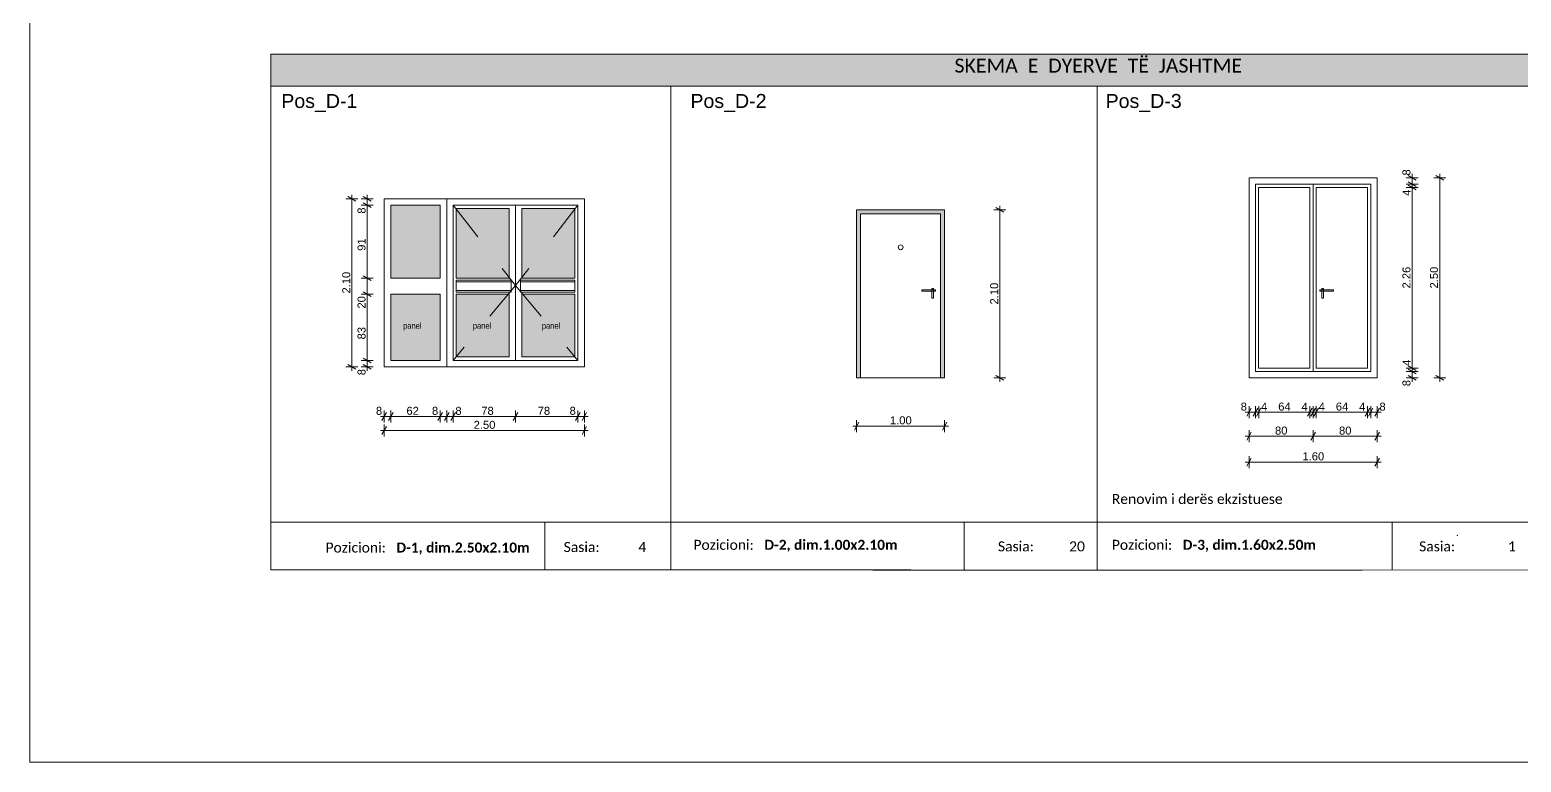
# Model space of a CAD drawing. Header units: feet. Extents: x 2825558 to 2855142, y -68908 to -43151.
# Drawn here: x 2825558 to 2844194, y -67651 to -58495 of the extents above; entities that cross this region are included whole.
import ezdxf

# ---------------------------------------------------------------- set-up
doc = ezdxf.new("R2010")
doc.units = ezdxf.units.FT
doc.header["$MEASUREMENT"] = 0
doc.linetypes.add('thk_line_type', pattern=[1000, 500, -500])
for name, color, linetype, lineweight in [('2D Drafting - General_Pen_No__1', 7, 'Continuous', 0), ('Annotation - Text_Pen_No__1', 7, 'Continuous', 0), ('Dimensioning - General_Pen_No__1', 7, 'Continuous', 0), ('Exterior walls_Pen_No__1', 7, 'Continuous', 0), ('Lines_Pen_No__41', 7, 'Continuous', 0), ('Shell - Roof_Pen_No__1', 7, 'Continuous', 0), ('Shell - Roof_Pen_No__21', 7, 'Continuous', 0), ('Shell - Roof_Pen_No__41', 7, 'Continuous', 0), ('Structural - Bearing_Pen_No__1', 7, 'Continuous', 0), ('Text blocks_Pen_No__1', 7, 'Continuous', 0)]:
    doc.layers.add(name, color=color, linetype=linetype, lineweight=lineweight)
doc.layers.add('Dimensioning - General', color=7, linetype='Continuous')
doc.layers.add('Exterior walls', color=7, linetype='Continuous')
for name, color, linetype, lineweight, true_color in [('Structural - Bearing_Pen_No__162', 7, 'Continuous', 0, 0xe8e8e8), ('Structural - Bearing_Pen_No__84', 7, 'Continuous', 0, 0x41c341), ('Structural - Bearing_Pen_No__85', 7, 'Continuous', 0, 0x80c2ff)]:
    doc.layers.add(name, color=color, linetype=linetype, lineweight=lineweight, true_color=true_color)
doc.styles.add('GENERATED_STYLE_1', font='ARIALN.TTF')
doc.styles.add('GENERATED_STYLE_2', font='arial.ttf')
doc.styles.add('GENERATED_STYLE_6', font='calibri.ttf')
doc.dimstyles.new('GENERATED_STYLE__3', dxfattribs={"dimtxt": 100, "dimasz": 76, "dimexe": 0.18, "dimexo": 3, "dimgap": 0.09, "dimtad": 1, "dimlfac": 0.001, "dimzin": 0, "dimdsep": 46, "dimtxsty": 'GENERATED_STYLE_2', "dimblk": 'ARROWHEAD_2', "dimblk1": 'ARROWHEAD_2', "dimblk2": 'ARROWHEAD_2', "dimcen": 0.09, "dimclrd": 7, "dimclre": 7, "dimclrt": 7, "dimadec": 0, "dimazin": 0, "dimtfac": 1, "dimtdec": 4, "dimtmove": 0, "dimatfit": 3, "dimfxl": 1, "dimtolj": 1, "dimtzin": 0, "dimarcsym": 0})
doc.dimstyles.new('GENERATED_STYLE__4', dxfattribs={"dimtxt": 100, "dimasz": 76, "dimexe": 0.18, "dimexo": 3, "dimgap": 0.09, "dimtad": 1, "dimtih": 1, "dimtoh": 1, "dimlfac": 0.001, "dimzin": 0, "dimdsep": 46, "dimtxsty": 'GENERATED_STYLE_2', "dimblk": 'ARROWHEAD_2', "dimblk1": 'ARROWHEAD_2', "dimblk2": 'ARROWHEAD_2', "dimcen": 0.09, "dimclrd": 7, "dimclre": 7, "dimclrt": 7, "dimadec": 0, "dimazin": 0, "dimtfac": 1, "dimtdec": 4, "dimtmove": 0, "dimatfit": 3, "dimfxl": 1, "dimtolj": 1, "dimtzin": 0, "dimarcsym": 0})

# ---------------------------------------------------------------- blocks, each defined once
blk = doc.blocks.new('Wall_1', base_point=(2835889, -62846))
at = {"layer": 'Exterior walls', "linetype": 'Continuous', "lineweight": 0}
blk.add_hatch(color=255, dxfattribs=at).paths.add_polyline_path([(2835939, -62846), (2835939, -60796), (2835889, -60746), (2835889, -62846)])
at = {"layer": 'Exterior walls_Pen_No__1', "color": 7, "linetype": 'Continuous', "lineweight": 0, "flags": 128}
for points in [[(2835889, -60746), (2835889, -62846)], [(2835939, -62846), (2835939, -60796)], [(2835889, -62846), (2835939, -62846)]]:
    blk.add_lwpolyline(points, dxfattribs=at)
blk = doc.blocks.new('Wall_2', base_point=(2835889, -60746))
at = {"layer": 'Exterior walls', "linetype": 'Continuous', "lineweight": 0}
blk.add_hatch(color=255, dxfattribs=at).paths.add_polyline_path([(2835939, -60796), (2836939, -60796), (2836989, -60746), (2835889, -60746)])
at = {"layer": 'Exterior walls_Pen_No__1', "color": 7, "linetype": 'Continuous', "lineweight": 0, "flags": 128}
for points in [[(2836989, -60746), (2835889, -60746)], [(2835939, -60796), (2836939, -60796)]]:
    blk.add_lwpolyline(points, dxfattribs=at)
blk = doc.blocks.new('Wall_3', base_point=(2836989, -60746))
at = {"layer": 'Exterior walls', "linetype": 'Continuous', "lineweight": 0}
blk.add_hatch(color=255, dxfattribs=at).paths.add_polyline_path([(2836939, -60796), (2836939, -62846), (2836989, -62846), (2836989, -60746)])
at = {"layer": 'Exterior walls_Pen_No__1', "color": 7, "linetype": 'Continuous', "lineweight": 0, "flags": 128}
for points in [[(2836989, -62846), (2836989, -60746)], [(2836939, -60796), (2836939, -62846)], [(2836939, -62846), (2836989, -62846)]]:
    blk.add_lwpolyline(points, dxfattribs=at)
blk = doc.blocks.new('*D89', base_point=(2247654, -76425))
at = {"layer": 'Dimensioning - General_Pen_No__1', "color": 7, "linetype": 'Continuous', "lineweight": 0, "transparency": 16777216}
for p, q in [((2837755, -60746), (2837605, -60746)), ((2837730, -60775), (2837630, -60717)), ((2837680, -60746), (2837680, -60697)), ((2837680, -62846), (2837680, -60746)), ((2837755, -62846), (2837605, -62846)), ((2837630, -62817), (2837730, -62875)), ((2837680, -62895), (2837680, -62846))]:
    blk.add_line(p, q, dxfattribs=at)
at = {"layer": 'Dimensioning - General_Pen_No__1', "color": 7, "lineweight": 0, "transparency": 16777216, "insert": (2837660, -61929), "char_height": 100, "attachment_point": 7, "rotation": 90, "style": 'GENERATED_STYLE_2'}
blk.add_mtext('\\A1;2.10', dxfattribs=at)
blk = doc.blocks.new('ARROWHEAD_2')
at = {"color": 0, "linetype": 'Continuous', "lineweight": 0}
for p, q in [((0, 0), (-1, 0)), ((-0.38, -0.66), (0.38, 0.66))]:
    blk.add_line(p, q, dxfattribs=at)
blk = doc.blocks.new('*D90', base_point=(2247654, -76425))
at = {"layer": 'Dimensioning - General_Pen_No__1', "color": 7, "linetype": 'Continuous', "lineweight": 0, "transparency": 16777216}
for p, q in [((2835889, -63449), (2835841, -63449)), ((2835918, -63399), (2835861, -63499)), ((2835889, -63374), (2835889, -63524)), ((2836989, -63449), (2835889, -63449)), ((2836961, -63499), (2837018, -63399)), ((2836989, -63374), (2836989, -63524)), ((2837038, -63449), (2836989, -63449))]:
    blk.add_line(p, q, dxfattribs=at)
at = {"layer": 'Dimensioning - General_Pen_No__1', "color": 7, "lineweight": 0, "transparency": 16777216, "insert": (2836306, -63429), "char_height": 100, "attachment_point": 7, "style": 'GENERATED_STYLE_2'}
blk.add_mtext('\\A1;1.00', dxfattribs=at)
blk = doc.blocks.new('*D91', base_point=(2247654, -76425))
at = {"layer": 'Dimensioning - General_Pen_No__1', "color": 7, "linetype": 'Continuous', "lineweight": 0, "transparency": 16777216}
for p, q in [((2840745, -63277), (2840794, -63277)), ((2840822, -63227), (2840765, -63327)), ((2840794, -63352), (2840794, -63202)), ((2840794, -63277), (2840874, -63277)), ((2840902, -63227), (2840845, -63327)), ((2840874, -63352), (2840874, -63202))]:
    blk.add_line(p, q, dxfattribs=at)
at = {"layer": 'Dimensioning - General_Pen_No__1', "color": 7, "lineweight": 0, "transparency": 16777216, "insert": (2840689, -63257), "char_height": 100, "attachment_point": 7, "style": 'GENERATED_STYLE_2'}
blk.add_mtext('\\A1;8', dxfattribs=at)
blk = doc.blocks.new('*D92', base_point=(2247654, -76425))
at = {"layer": 'Dimensioning - General_Pen_No__1', "color": 7, "linetype": 'Continuous', "lineweight": 0, "transparency": 16777216}
for p, q in [((2840902, -63227), (2840845, -63327)), ((2840874, -63352), (2840874, -63202)), ((2840874, -63277), (2840914, -63277)), ((2840942, -63227), (2840885, -63327)), ((2840914, -63352), (2840914, -63202))]:
    blk.add_line(p, q, dxfattribs=at)
blk = doc.blocks.new('*D93', base_point=(2247654, -76425))
at = {"layer": 'Dimensioning - General_Pen_No__1', "color": 7, "linetype": 'Continuous', "lineweight": 0, "transparency": 16777216}
for p, q in [((2840942, -63227), (2840885, -63327)), ((2840914, -63352), (2840914, -63202)), ((2840914, -63277), (2841554, -63277)), ((2841582, -63227), (2841525, -63327)), ((2841554, -63352), (2841554, -63202))]:
    blk.add_line(p, q, dxfattribs=at)
at = {"layer": 'Dimensioning - General_Pen_No__1', "color": 7, "lineweight": 0, "transparency": 16777216, "char_height": 100, "attachment_point": 7, "style": 'GENERATED_STYLE_2'}
for s, insert in [('\\A1;4', (2840943, -63257)), ('\\A1;64', (2841158, -63257)), ('\\A1;4', (2841449, -63257))]:
    blk.add_mtext(s, dxfattribs=dict(at, insert=insert))
blk = doc.blocks.new('*D94', base_point=(2247654, -76425))
at = {"layer": 'Dimensioning - General_Pen_No__1', "color": 7, "linetype": 'Continuous', "lineweight": 0, "transparency": 16777216}
for p, q in [((2841582, -63227), (2841525, -63327)), ((2841554, -63352), (2841554, -63202)), ((2841554, -63277), (2841594, -63277)), ((2841622, -63227), (2841565, -63327)), ((2841594, -63352), (2841594, -63202))]:
    blk.add_line(p, q, dxfattribs=at)
blk = doc.blocks.new('*D95', base_point=(2247654, -76425))
at = {"layer": 'Dimensioning - General_Pen_No__1', "color": 7, "linetype": 'Continuous', "lineweight": 0, "transparency": 16777216}
for p, q in [((2841622, -63227), (2841565, -63327)), ((2841594, -63352), (2841594, -63202)), ((2841594, -63277), (2841634, -63277)), ((2841662, -63227), (2841605, -63327)), ((2841634, -63352), (2841634, -63202))]:
    blk.add_line(p, q, dxfattribs=at)
blk = doc.blocks.new('*D96', base_point=(2247654, -76425))
at = {"layer": 'Dimensioning - General_Pen_No__1', "color": 7, "linetype": 'Continuous', "lineweight": 0, "transparency": 16777216}
for p, q in [((2841662, -63227), (2841605, -63327)), ((2841634, -63352), (2841634, -63202)), ((2841634, -63277), (2842274, -63277)), ((2842302, -63227), (2842245, -63327)), ((2842274, -63352), (2842274, -63202))]:
    blk.add_line(p, q, dxfattribs=at)
at = {"layer": 'Dimensioning - General_Pen_No__1', "color": 7, "lineweight": 0, "transparency": 16777216, "char_height": 100, "attachment_point": 7, "style": 'GENERATED_STYLE_2'}
for s, insert in [('\\A1;4', (2841663, -63257)), ('\\A1;64', (2841878, -63257)), ('\\A1;4', (2842169, -63257))]:
    blk.add_mtext(s, dxfattribs=dict(at, insert=insert))
blk = doc.blocks.new('*D97', base_point=(2247654, -76425))
at = {"layer": 'Dimensioning - General_Pen_No__1', "color": 7, "linetype": 'Continuous', "lineweight": 0, "transparency": 16777216}
for p, q in [((2842302, -63227), (2842245, -63327)), ((2842274, -63352), (2842274, -63202)), ((2842274, -63277), (2842314, -63277)), ((2842342, -63227), (2842285, -63327)), ((2842314, -63352), (2842314, -63202))]:
    blk.add_line(p, q, dxfattribs=at)
blk = doc.blocks.new('*D98', base_point=(2247654, -76425))
at = {"layer": 'Dimensioning - General_Pen_No__1', "color": 7, "linetype": 'Continuous', "lineweight": 0, "transparency": 16777216}
for p, q in [((2842342, -63227), (2842285, -63327)), ((2842314, -63352), (2842314, -63202)), ((2842314, -63277), (2842394, -63277)), ((2842365, -63327), (2842422, -63227)), ((2842394, -63352), (2842394, -63202)), ((2842394, -63277), (2842443, -63277))]:
    blk.add_line(p, q, dxfattribs=at)
at = {"layer": 'Dimensioning - General_Pen_No__1', "color": 7, "lineweight": 0, "transparency": 16777216, "insert": (2842423, -63257), "char_height": 100, "attachment_point": 7, "style": 'GENERATED_STYLE_2'}
blk.add_mtext('\\A1;8', dxfattribs=at)
blk = doc.blocks.new('*D99', base_point=(2247654, -76425))
at = {"layer": 'Dimensioning - General_Pen_No__1', "color": 7, "linetype": 'Continuous', "lineweight": 0, "transparency": 16777216}
for p, q in [((2840822, -63527), (2840765, -63627)), ((2840794, -63652), (2840794, -63502)), ((2841622, -63527), (2841565, -63627)), ((2841594, -63652), (2841594, -63502)), ((2840745, -63577), (2840794, -63577)), ((2840794, -63577), (2841594, -63577))]:
    blk.add_line(p, q, dxfattribs=at)
at = {"layer": 'Dimensioning - General_Pen_No__1', "color": 7, "lineweight": 0, "transparency": 16777216, "insert": (2841118, -63557), "char_height": 100, "attachment_point": 7, "style": 'GENERATED_STYLE_2'}
blk.add_mtext('\\A1;80', dxfattribs=at)
blk = doc.blocks.new('*D100', base_point=(2247654, -76425))
at = {"layer": 'Dimensioning - General_Pen_No__1', "color": 7, "linetype": 'Continuous', "lineweight": 0, "transparency": 16777216}
for p, q in [((2841622, -63527), (2841565, -63627)), ((2841594, -63652), (2841594, -63502)), ((2842365, -63627), (2842422, -63527)), ((2842394, -63652), (2842394, -63502)), ((2841594, -63577), (2842394, -63577)), ((2842394, -63577), (2842443, -63577))]:
    blk.add_line(p, q, dxfattribs=at)
at = {"layer": 'Dimensioning - General_Pen_No__1', "color": 7, "lineweight": 0, "transparency": 16777216, "insert": (2841918, -63557), "char_height": 100, "attachment_point": 7, "style": 'GENERATED_STYLE_2'}
blk.add_mtext('\\A1;80', dxfattribs=at)
blk = doc.blocks.new('*D101', base_point=(2247654, -76425))
at = {"layer": 'Dimensioning - General_Pen_No__1', "color": 7, "linetype": 'Continuous', "lineweight": 0, "transparency": 16777216}
for p, q in [((2840745, -63899), (2840794, -63899)), ((2840822, -63849), (2840765, -63949)), ((2840794, -63974), (2840794, -63824)), ((2840794, -63899), (2842394, -63899)), ((2842365, -63949), (2842422, -63849)), ((2842394, -63974), (2842394, -63824)), ((2842394, -63899), (2842443, -63899))]:
    blk.add_line(p, q, dxfattribs=at)
at = {"layer": 'Dimensioning - General_Pen_No__1', "color": 7, "lineweight": 0, "transparency": 16777216, "insert": (2841461, -63879), "char_height": 100, "attachment_point": 7, "style": 'GENERATED_STYLE_2'}
blk.add_mtext('\\A1;1.60', dxfattribs=at)
blk = doc.blocks.new('*D102', base_point=(2247654, -76425))
at = {"layer": 'Dimensioning - General_Pen_No__1', "color": 7, "linetype": 'Continuous', "lineweight": 0, "transparency": 16777216}
for p, q in [((2842907, -62766), (2842757, -62766)), ((2842782, -62737), (2842882, -62795)), ((2842832, -62846), (2842832, -62766)), ((2842907, -62846), (2842757, -62846)), ((2842782, -62817), (2842882, -62875)), ((2842832, -62895), (2842832, -62846))]:
    blk.add_line(p, q, dxfattribs=at)
at = {"layer": 'Dimensioning - General_Pen_No__1', "color": 7, "lineweight": 0, "transparency": 16777216, "insert": (2842812, -62951), "char_height": 100, "attachment_point": 7, "rotation": 90, "style": 'GENERATED_STYLE_2'}
blk.add_mtext('\\A1;8', dxfattribs=at)
blk = doc.blocks.new('*D103', base_point=(2247654, -76425))
at = {"layer": 'Dimensioning - General_Pen_No__1', "color": 7, "linetype": 'Continuous', "lineweight": 0, "transparency": 16777216}
for p, q in [((2842907, -62726), (2842757, -62726)), ((2842907, -62766), (2842757, -62766)), ((2842782, -62697), (2842882, -62755)), ((2842782, -62737), (2842882, -62795)), ((2842832, -62766), (2842832, -62726))]:
    blk.add_line(p, q, dxfattribs=at)
blk = doc.blocks.new('*D104', base_point=(2247654, -76425))
at = {"layer": 'Dimensioning - General_Pen_No__1', "color": 7, "linetype": 'Continuous', "lineweight": 0, "transparency": 16777216}
for p, q in [((2842907, -60466), (2842757, -60466)), ((2842782, -60437), (2842882, -60495)), ((2842832, -62726), (2842832, -60466)), ((2842907, -62726), (2842757, -62726)), ((2842782, -62697), (2842882, -62755))]:
    blk.add_line(p, q, dxfattribs=at)
at = {"layer": 'Dimensioning - General_Pen_No__1', "color": 7, "lineweight": 0, "transparency": 16777216, "char_height": 100, "attachment_point": 7, "rotation": 90, "style": 'GENERATED_STYLE_2'}
for s, insert in [('\\A1;4', (2842812, -60571)), ('\\A1;2.26', (2842812, -61729)), ('\\A1;4', (2842812, -62697))]:
    blk.add_mtext(s, dxfattribs=dict(at, insert=insert))
blk = doc.blocks.new('*D105', base_point=(2247654, -76425))
at = {"layer": 'Dimensioning - General_Pen_No__1', "color": 7, "linetype": 'Continuous', "lineweight": 0, "transparency": 16777216}
for p, q in [((2842907, -60426), (2842757, -60426)), ((2842907, -60466), (2842757, -60466)), ((2842782, -60397), (2842882, -60455)), ((2842782, -60437), (2842882, -60495)), ((2842832, -60466), (2842832, -60426))]:
    blk.add_line(p, q, dxfattribs=at)
blk = doc.blocks.new('*D106', base_point=(2247654, -76425))
at = {"layer": 'Dimensioning - General_Pen_No__1', "color": 7, "linetype": 'Continuous', "lineweight": 0, "transparency": 16777216}
for p, q in [((2842907, -60346), (2842757, -60346)), ((2842882, -60375), (2842782, -60317)), ((2842832, -60346), (2842832, -60297)), ((2842832, -60426), (2842832, -60346)), ((2842907, -60426), (2842757, -60426)), ((2842782, -60397), (2842882, -60455))]:
    blk.add_line(p, q, dxfattribs=at)
at = {"layer": 'Dimensioning - General_Pen_No__1', "color": 7, "lineweight": 0, "transparency": 16777216, "insert": (2842812, -60317), "char_height": 100, "attachment_point": 7, "rotation": 90, "style": 'GENERATED_STYLE_2'}
blk.add_mtext('\\A1;8', dxfattribs=at)
blk = doc.blocks.new('*D107', base_point=(2247654, -76425))
at = {"layer": 'Dimensioning - General_Pen_No__1', "color": 7, "linetype": 'Continuous', "lineweight": 0, "transparency": 16777216}
for p, q in [((2843251, -60346), (2843101, -60346)), ((2843226, -60375), (2843126, -60317)), ((2843176, -60346), (2843176, -60297)), ((2843176, -62846), (2843176, -60346)), ((2843251, -62846), (2843101, -62846)), ((2843126, -62817), (2843226, -62875)), ((2843176, -62895), (2843176, -62846))]:
    blk.add_line(p, q, dxfattribs=at)
at = {"layer": 'Dimensioning - General_Pen_No__1', "color": 7, "lineweight": 0, "transparency": 16777216, "insert": (2843156, -61729), "char_height": 100, "attachment_point": 7, "rotation": 90, "style": 'GENERATED_STYLE_2'}
blk.add_mtext('\\A1;2.50', dxfattribs=at)
blk = doc.blocks.new('*D119', base_point=(2247654, -76425))
at = {"layer": 'Dimensioning - General_Pen_No__1', "color": 7, "linetype": 'Continuous', "lineweight": 0, "transparency": 16777216}
for p, q in [((2829724, -62600), (2829824, -62658)), ((2829849, -62629), (2829699, -62629)), ((2829849, -62709), (2829699, -62709)), ((2829724, -62680), (2829824, -62738)), ((2829774, -62709), (2829774, -62629)), ((2829774, -62758), (2829774, -62709))]:
    blk.add_line(p, q, dxfattribs=at)
at = {"layer": 'Dimensioning - General_Pen_No__1', "color": 7, "lineweight": 0, "transparency": 16777216, "insert": (2829754, -62814), "char_height": 100, "attachment_point": 7, "rotation": 90, "style": 'GENERATED_STYLE_2'}
blk.add_mtext('\\A1;8', dxfattribs=at)
blk = doc.blocks.new('*D120', base_point=(2247654, -76425))
at = {"layer": 'Dimensioning - General_Pen_No__1', "color": 7, "linetype": 'Continuous', "lineweight": 0, "transparency": 16777216}
for p, q in [((2829849, -61799), (2829699, -61799)), ((2829724, -61770), (2829824, -61828)), ((2829774, -62629), (2829774, -61799)), ((2829724, -62600), (2829824, -62658)), ((2829849, -62629), (2829699, -62629))]:
    blk.add_line(p, q, dxfattribs=at)
at = {"layer": 'Dimensioning - General_Pen_No__1', "color": 7, "lineweight": 0, "transparency": 16777216, "char_height": 100, "attachment_point": 7, "rotation": 90, "style": 'GENERATED_STYLE_2'}
for s, insert in [('\\A1;20', (2829754, -61980)), ('\\A1;83', (2829754, -62366))]:
    blk.add_mtext(s, dxfattribs=dict(at, insert=insert))
blk = doc.blocks.new('*D121', base_point=(2247654, -76425))
at = {"layer": 'Dimensioning - General_Pen_No__1', "color": 7, "linetype": 'Continuous', "lineweight": 0, "transparency": 16777216}
for p, q in [((2829849, -61799), (2829699, -61799)), ((2829724, -61770), (2829824, -61828))]:
    blk.add_line(p, q, dxfattribs=at)
blk = doc.blocks.new('*D122', base_point=(2247654, -76425))
at = {"layer": 'Dimensioning - General_Pen_No__1', "color": 7, "linetype": 'Continuous', "lineweight": 0, "transparency": 16777216}
for p, q in [((2829849, -61599), (2829699, -61599)), ((2829724, -61570), (2829824, -61628)), ((2829774, -61799), (2829774, -61599)), ((2829849, -61799), (2829699, -61799)), ((2829724, -61770), (2829824, -61828))]:
    blk.add_line(p, q, dxfattribs=at)
blk = doc.blocks.new('*D123', base_point=(2247654, -76425))
at = {"layer": 'Dimensioning - General_Pen_No__1', "color": 7, "linetype": 'Continuous', "lineweight": 0, "transparency": 16777216}
for p, q in [((2829849, -60689), (2829699, -60689)), ((2829724, -60660), (2829824, -60718)), ((2829774, -61599), (2829774, -60689)), ((2829849, -61599), (2829699, -61599)), ((2829724, -61570), (2829824, -61628))]:
    blk.add_line(p, q, dxfattribs=at)
at = {"layer": 'Dimensioning - General_Pen_No__1', "color": 7, "lineweight": 0, "transparency": 16777216, "char_height": 100, "attachment_point": 7, "rotation": 90, "style": 'GENERATED_STYLE_2'}
for s, insert in [('\\A1;8', (2829754, -60794)), ('\\A1;91', (2829754, -61258))]:
    blk.add_mtext(s, dxfattribs=dict(at, insert=insert))
blk = doc.blocks.new('*D124', base_point=(2247654, -76425))
at = {"layer": 'Dimensioning - General_Pen_No__1', "color": 7, "linetype": 'Continuous', "lineweight": 0, "transparency": 16777216}
for p, q in [((2829774, -60609), (2829774, -60560)), ((2829849, -60609), (2829699, -60609)), ((2829849, -60689), (2829699, -60689)), ((2829824, -60638), (2829724, -60580)), ((2829724, -60660), (2829824, -60718)), ((2829774, -60689), (2829774, -60609))]:
    blk.add_line(p, q, dxfattribs=at)
blk = doc.blocks.new('*D125', base_point=(2247654, -76425))
at = {"layer": 'Dimensioning - General_Pen_No__1', "color": 7, "linetype": 'Continuous', "lineweight": 0, "transparency": 16777216}
for p, q in [((2829938, -63330), (2829987, -63330)), ((2830016, -63280), (2829958, -63380)), ((2829987, -63405), (2829987, -63255)), ((2829987, -63330), (2830067, -63330)), ((2830096, -63280), (2830038, -63380)), ((2830067, -63405), (2830067, -63255))]:
    blk.add_line(p, q, dxfattribs=at)
at = {"layer": 'Dimensioning - General_Pen_No__1', "color": 7, "lineweight": 0, "transparency": 16777216, "insert": (2829883, -63310), "char_height": 100, "attachment_point": 7, "style": 'GENERATED_STYLE_2'}
blk.add_mtext('\\A1;8', dxfattribs=at)
blk = doc.blocks.new('*D126', base_point=(2247654, -76425))
at = {"layer": 'Dimensioning - General_Pen_No__1', "color": 7, "linetype": 'Continuous', "lineweight": 0, "transparency": 16777216}
for p, q in [((2830096, -63280), (2830038, -63380)), ((2830067, -63405), (2830067, -63255)), ((2830067, -63330), (2830687, -63330)), ((2830716, -63280), (2830658, -63380)), ((2830687, -63405), (2830687, -63255))]:
    blk.add_line(p, q, dxfattribs=at)
at = {"layer": 'Dimensioning - General_Pen_No__1', "color": 7, "lineweight": 0, "transparency": 16777216, "char_height": 100, "attachment_point": 7, "style": 'GENERATED_STYLE_2'}
for s, insert in [('\\A1;62', (2830264, -63310)), ('\\A1;8', (2830583, -63310))]:
    blk.add_mtext(s, dxfattribs=dict(at, insert=insert))
blk = doc.blocks.new('*D127', base_point=(2247654, -76425))
at = {"layer": 'Dimensioning - General_Pen_No__1', "color": 7, "linetype": 'Continuous', "lineweight": 0, "transparency": 16777216}
for p, q in [((2830716, -63280), (2830658, -63380)), ((2830687, -63405), (2830687, -63255)), ((2830687, -63330), (2830767, -63330)), ((2830796, -63280), (2830739, -63380)), ((2830767, -63405), (2830767, -63255))]:
    blk.add_line(p, q, dxfattribs=at)
blk = doc.blocks.new('*D128', base_point=(2247654, -76425))
at = {"layer": 'Dimensioning - General_Pen_No__1', "color": 7, "linetype": 'Continuous', "lineweight": 0, "transparency": 16777216}
for p, q in [((2830796, -63280), (2830739, -63380)), ((2830767, -63405), (2830767, -63255)), ((2830767, -63330), (2830847, -63330)), ((2830876, -63280), (2830818, -63380)), ((2830847, -63405), (2830847, -63255))]:
    blk.add_line(p, q, dxfattribs=at)
blk = doc.blocks.new('*D129', base_point=(2247654, -76425))
at = {"layer": 'Dimensioning - General_Pen_No__1', "color": 7, "linetype": 'Continuous', "lineweight": 0, "transparency": 16777216}
for p, q in [((2830876, -63280), (2830818, -63380)), ((2830847, -63405), (2830847, -63255)), ((2830847, -63330), (2831627, -63330)), ((2831656, -63280), (2831598, -63380)), ((2831627, -63405), (2831627, -63255))]:
    blk.add_line(p, q, dxfattribs=at)
at = {"layer": 'Dimensioning - General_Pen_No__1', "color": 7, "lineweight": 0, "transparency": 16777216, "char_height": 100, "attachment_point": 7, "style": 'GENERATED_STYLE_2'}
for s, insert in [('\\A1;8', (2830876, -63310)), ('\\A1;78', (2831199, -63310))]:
    blk.add_mtext(s, dxfattribs=dict(at, insert=insert))
blk = doc.blocks.new('*D130', base_point=(2247654, -76425))
at = {"layer": 'Dimensioning - General_Pen_No__1', "color": 7, "linetype": 'Continuous', "lineweight": 0, "transparency": 16777216}
for p, q in [((2831656, -63280), (2831598, -63380)), ((2831627, -63405), (2831627, -63255)), ((2831627, -63330), (2832407, -63330)), ((2832436, -63280), (2832378, -63380)), ((2832407, -63405), (2832407, -63255))]:
    blk.add_line(p, q, dxfattribs=at)
at = {"layer": 'Dimensioning - General_Pen_No__1', "color": 7, "lineweight": 0, "transparency": 16777216, "char_height": 100, "attachment_point": 7, "style": 'GENERATED_STYLE_2'}
for s, insert in [('\\A1;78', (2831904, -63310)), ('\\A1;8', (2832303, -63310))]:
    blk.add_mtext(s, dxfattribs=dict(at, insert=insert))
blk = doc.blocks.new('*D131', base_point=(2247654, -76425))
at = {"layer": 'Dimensioning - General_Pen_No__1', "color": 7, "linetype": 'Continuous', "lineweight": 0, "transparency": 16777216}
for p, q in [((2832436, -63280), (2832378, -63380)), ((2832407, -63405), (2832407, -63255)), ((2832407, -63330), (2832487, -63330)), ((2832458, -63380), (2832516, -63280)), ((2832487, -63405), (2832487, -63255)), ((2832487, -63330), (2832536, -63330))]:
    blk.add_line(p, q, dxfattribs=at)
blk = doc.blocks.new('*D132', base_point=(2247654, -76425))
at = {"layer": 'Dimensioning - General_Pen_No__1', "color": 7, "linetype": 'Continuous', "lineweight": 0, "transparency": 16777216}
for p, q in [((2829938, -63505), (2829987, -63505)), ((2830016, -63455), (2829958, -63555)), ((2829987, -63580), (2829987, -63430)), ((2829987, -63505), (2832487, -63505)), ((2832458, -63555), (2832516, -63455)), ((2832487, -63580), (2832487, -63430)), ((2832487, -63505), (2832536, -63505))]:
    blk.add_line(p, q, dxfattribs=at)
at = {"layer": 'Dimensioning - General_Pen_No__1', "color": 7, "lineweight": 0, "transparency": 16777216, "insert": (2831104, -63485), "char_height": 100, "attachment_point": 7, "style": 'GENERATED_STYLE_2'}
blk.add_mtext('\\A1;2.50', dxfattribs=at)
blk = doc.blocks.new('*D133', base_point=(2247654, -76425))
at = {"layer": 'Dimensioning - General_Pen_No__1', "color": 7, "linetype": 'Continuous', "lineweight": 0, "transparency": 16777216}
for p, q in [((2829583, -60609), (2829583, -60560)), ((2829658, -60609), (2829508, -60609)), ((2829633, -60638), (2829533, -60580)), ((2829583, -62709), (2829583, -60609)), ((2829658, -62709), (2829508, -62709)), ((2829533, -62680), (2829633, -62738)), ((2829583, -62758), (2829583, -62709))]:
    blk.add_line(p, q, dxfattribs=at)
at = {"layer": 'Dimensioning - General_Pen_No__1', "color": 7, "lineweight": 0, "transparency": 16777216, "insert": (2829563, -61792), "char_height": 100, "attachment_point": 7, "rotation": 90, "style": 'GENERATED_STYLE_2'}
blk.add_mtext('\\A1;2.10', dxfattribs=at)

msp = doc.modelspace()

# ---------------------------------------------------------------- hatches: boundary and pattern name
at = {"layer": 'Structural - Bearing_Pen_No__162', "linetype": 'Continuous', "lineweight": 0, "true_color": 0xf9f9f9}
for points in [[(2830067.358, -62629), (2830687.358, -62629), (2830687.358, -61799), (2830067.358, -61799)], [(2830887.358, -62583.332), (2831547.358, -62583.332), (2831547.358, -61799), (2830887.358, -61799)], [(2831707.358, -62583.332), (2832367.221, -62583.332), (2832367.221, -61799), (2831707.358, -61799)]]:
    msp.add_hatch(color=7, dxfattribs=at).paths.add_polyline_path(points)
at = {"layer": 'Structural - Bearing_Pen_No__84', "linetype": 'Continuous', "lineweight": 0, "true_color": 0xcff0cf}
msp.add_hatch(color=254, dxfattribs=at).paths.add_polyline_path([(2849419.858, -58799.92), (2828569.835, -58799.92), (2828569.835, -59200.697), (2849419.858, -59200.697)])
at = {"layer": 'Structural - Bearing_Pen_No__85', "linetype": 'Continuous', "lineweight": 0, "true_color": 0xdfefff}
for points in [[(2830067.358, -61599), (2830687.358, -61599), (2830687.358, -60689), (2830067.358, -60689)], [(2830887.358, -61599), (2831547.358, -61599), (2831547.358, -60729), (2830887.358, -60729)], [(2831707.358, -61599), (2832367.221, -61599), (2832367.221, -60729), (2831707.358, -60729)]]:
    msp.add_hatch(color=7, dxfattribs=at).paths.add_polyline_path(points)

# ---------------------------------------------------------------- linework, layer by layer
at = {"layer": '2D Drafting - General_Pen_No__1', "color": 7, "linetype": 'Continuous', "lineweight": 0}
msp.add_line((2836939.485, -62846.301), (2835939.485, -62846.301), dxfattribs=at)
msp.add_circle((2836439.485, -61213.739), 30.194, dxfattribs=at)
at = {"layer": 'Exterior walls_Pen_No__1', "color": 7, "linetype": 'Continuous', "lineweight": 0, "flags": 128}
for points in [[(2836877.165, -61745.903), (2836704.179, -61745.903), (2836704.179, -61761.629), (2836877.165, -61761.629)], [(2836850.955, -61730.177), (2836828.24, -61730.177), (2836828.24, -61850.743), (2836850.955, -61850.743)], [(2841676.582, -61745.903), (2841849.569, -61745.903), (2841849.569, -61761.629), (2841676.582, -61761.629)], [(2841702.792, -61730.177), (2841725.508, -61730.177), (2841725.508, -61850.743), (2841702.792, -61850.743)]]:
    msp.add_lwpolyline(points, close=True, dxfattribs=at)
at = {"layer": 'Lines_Pen_No__41', "color": 7, "linetype": 'Continuous', "lineweight": 0}
for p, q in [((2836566.718, -58799.92), (2842207.18, -58799.92)), ((2828569.835, -59200.697), (2828569.835, -65247.719)), ((2833569.835, -65247.719), (2833569.835, -59200.697)), ((2838896.345, -65247.719), (2838896.345, -59200.697)), ((2838896.345, -59200.697), (2843306.907, -59200.697)), ((2841553.614, -62726.301), (2841553.614, -60466.301)), ((2841593.614, -62766.301), (2841593.614, -60426.301)), ((2841633.614, -62726.301), (2841633.614, -60466.301)), ((2830687.358, -60689), (2830687.358, -61599)), ((2830847.358, -60689), (2830847.358, -62629)), ((2830887.358, -60729), (2830887.358, -61599)), ((2831627.358, -60689), (2831627.358, -62629)), ((2830067.358, -61599), (2830687.358, -61599)), ((2830887.358, -61774), (2830887.358, -61624)), ((2831571.645, -61624), (2830887.358, -61624)), ((2831571.645, -61644), (2830887.358, -61644)), ((2831571.645, -61774), (2831571.645, -61624)), ((2831687.358, -61774), (2831687.358, -61624)), ((2832367.221, -61624), (2831687.358, -61624)), ((2832367.221, -61644), (2831687.358, -61644)), ((2832367.221, -61774), (2832367.221, -61624)), ((2830067.358, -61799), (2830687.358, -61799)), ((2830687.358, -61799), (2830687.358, -62629)), ((2830687.358, -61799), (2830687.358, -62249)), ((2830887.358, -61754), (2831571.645, -61754)), ((2830887.358, -61774), (2831571.645, -61774)), ((2830887.358, -61799), (2830887.358, -62249)), ((2831687.358, -61754), (2832367.221, -61754)), ((2831687.358, -61774), (2832367.221, -61774)), ((2831707.358, -61799), (2832367.221, -61799)), ((2828569.835, -64651.99), (2849419.858, -64651.99)), ((2828569.835, -65246.269), (2836566.718, -65247.719)), ((2842207.18, -65248.743), (2836090.889, -65248.743)), ((2849419.858, -65247.434), (2842207.18, -65248.743))]:
    msp.add_line(p, q, dxfattribs=at)
for points in [[(2840793.614, -62846.301), (2842393.614, -62846.301), (2842393.614, -60346.301), (2840793.614, -60346.301)], [(2840873.614, -62766.301), (2842313.614, -62766.301), (2842313.614, -60426.301), (2840873.614, -60426.301)]]:
    msp.add_lwpolyline(points, close=True, dxfattribs=at)
for points in [[(2841553.614, -60466.301), (2840913.614, -60466.301), (2840913.614, -62726.301), (2841553.614, -62726.301)], [(2841633.614, -62726.301), (2842273.614, -62726.301), (2842273.614, -60466.301), (2841633.614, -60466.301)], [(2830687.358, -60689), (2830067.358, -60689), (2830067.358, -61599)], [(2831547.358, -60729), (2830887.358, -60729)], [(2830067.358, -61799), (2830067.358, -62629), (2830687.358, -62629)], [(2830067.358, -61799), (2830067.358, -62249)], [(2832407.358, -62249), (2832407.358, -61799)]]:
    msp.add_lwpolyline(points, dxfattribs=at)
msp.add_point((2843395.292, -64815.647), dxfattribs=at)
at = {"layer": 'Shell - Roof_Pen_No__1', "color": 7, "linetype": 'Continuous', "lineweight": 0}
for p, q in [((2832487.358, -60609), (2829987.358, -60609)), ((2829987.358, -60609), (2829987.358, -62709)), ((2830767.49, -62709), (2830767.49, -60609)), ((2830847.358, -60689), (2832407.358, -60689)), ((2832407.358, -62629), (2832407.358, -60689)), ((2832487.358, -62709), (2832487.358, -60609)), ((2829987.358, -62709), (2832487.358, -62709)), ((2832407.358, -62629), (2830847.358, -62629))]:
    msp.add_line(p, q, dxfattribs=at)
at = {"layer": 'Shell - Roof_Pen_No__1', "color": 7, "linetype": 'thk_line_type', "lineweight": 0}
for p, q in [((2830847.358, -60689), (2831627.358, -61692.825)), ((2832407.358, -60689), (2831627.358, -61692.825)), ((2831627.358, -61692.825), (2830847.358, -62629)), ((2831627.358, -61692.825), (2832407.358, -62629))]:
    msp.add_line(p, q, dxfattribs=at)
at = {"layer": 'Shell - Roof_Pen_No__21', "color": 7, "linetype": 'Continuous', "lineweight": 0}
for q in [(2825557.579, -43151.285), (2855057.579, -67651.285)]:
    msp.add_line((2825557.579, -67651.285), q, dxfattribs=at)
at = {"layer": 'Shell - Roof_Pen_No__41', "color": 7, "linetype": 'Continuous', "lineweight": 0}
for p, q in [((2831994.506, -64651.99), (2831994.506, -65247.026)), ((2837233.097, -64651.99), (2837233.097, -65247.719)), ((2842580.05, -64651.99), (2842580.05, -65248.743))]:
    msp.add_line(p, q, dxfattribs=at)
at = {"layer": 'Structural - Bearing_Pen_No__1', "color": 7, "linetype": 'Continuous', "lineweight": 0, "flags": 128}
for points in [[(2849419.858, -58799.92), (2828569.835, -58799.92), (2828569.835, -59200.697), (2849419.858, -59200.697)], [(2830067.358, -61599), (2830687.358, -61599), (2830687.358, -60689), (2830067.358, -60689)], [(2830887.358, -61599), (2831547.358, -61599), (2831547.358, -60729), (2830887.358, -60729)], [(2831707.358, -61599), (2832367.221, -61599), (2832367.221, -60729), (2831707.358, -60729)], [(2830067.358, -62629), (2830687.358, -62629), (2830687.358, -61799), (2830067.358, -61799)], [(2830887.358, -62583.332), (2831547.358, -62583.332), (2831547.358, -61799), (2830887.358, -61799)], [(2831707.358, -62583.332), (2832367.221, -62583.332), (2832367.221, -61799), (2831707.358, -61799)]]:
    msp.add_lwpolyline(points, close=True, dxfattribs=at)

# ---------------------------------------------------------------- block references
at = {"layer": 'Exterior walls', "color": 7, "lineweight": 0}
for name, p in [('Wall_1', (2835889.485, -62846.301)), ('Wall_2', (2835889.485, -60746.301)), ('Wall_3', (2836989.485, -60746.301))]:
    msp.add_blockref(name, p, dxfattribs=at)

# ---------------------------------------------------------------- texts
at = {"layer": 'Annotation - Text_Pen_No__1', "color": 7, "linetype": 'Continuous', "lineweight": 0, "char_height": 75, "attachment_point": 7, "style": 'GENERATED_STYLE_1'}
for insert in [(2830222.455, -62254.828), (2831094.292, -62254.828), (2831956.247, -62254.828)]:
    msp.add_mtext('\\A1;panel ', dxfattribs=dict(at, insert=insert))
at = {"layer": 'Text blocks_Pen_No__1', "color": 7, "linetype": 'Continuous', "lineweight": 0}
for s, insert, char_height, attachment_point, style in [('\\A1;SKEMA  E  DYERVE  TË  JASHTME ', (2837112.511, -58855.706), 175, 1, 'GENERATED_STYLE_6'), ('\\A1;Pos_D-1', (2829175.106, -59297.603), 175, 2, 'GENERATED_STYLE_2'), ('\\A1;Pos_D-2', (2834288.32, -59297.603), 175, 2, 'GENERATED_STYLE_2'), ('\\A1;Pos_D-3', (2839476.314, -59297.603), 175, 2, 'GENERATED_STYLE_2'), ('\\A1;Renovim i derës ekzistuese', (2839078.747, -64298.442), 125, 1, 'GENERATED_STYLE_6'), ('\\A1;Pozicioni:  {\\fCalibri|b1|i0|c0|p34; D-1, dim.2.50x2.10m}', (2829252.236, -64905.371), 125, 1, 'GENERATED_STYLE_6'), ('\\A1;Sasia:           4', (2832228.467, -64898.893), 125, 1, 'GENERATED_STYLE_6'), ('\\A1;Pozicioni:  {\\fCalibri|b1|i0|c0|p34; D-2, dim.1.00x2.10m}', (2833850.025, -64871.234), 125, 1, 'GENERATED_STYLE_6'), ('\\A1;Sasia:          20 ', (2837655.516, -64890.786), 125, 1, 'GENERATED_STYLE_6'), ('\\A1;Pozicioni:  {\\fCalibri|b1|i0|c0|p34; D-3, dim.1.60x2.50m}', (2839078.747, -64871.234), 125, 1, 'GENERATED_STYLE_6'), ('\\A1;Sasia:               1 ', (2842918.787, -64890.786), 125, 1, 'GENERATED_STYLE_6')]:
    msp.add_mtext(s, dxfattribs=dict(at, insert=insert, char_height=char_height, attachment_point=attachment_point, style=style))

# ---------------------------------------------------------------- dimensions: what is measured, and where the dimension line sits
at = {"layer": 'Dimensioning - General', "color": 7, "linetype": 'Continuous', "lineweight": 0}
for base, p1, p2, picture, middle in [((2842832.492, -60346.301), (2842313.614, -60426.301), (2842393.614, -60346.301), '*D106', (2842762.492, -60279.283)), ((2843176.228, -60346.301), (2842393.614, -62846.301), (2842393.614, -60346.301), '*D107', (2843106.228, -61599.448)), ((2829583.092, -60609), (2829987.358, -62709), (2829987.358, -60609), '*D133', (2829513.092, -61662.146)), ((2829773.768, -60609), (2830067.358, -60689), (2829987.358, -60609), '*D124', (2829703.768, -60755.668)), ((2842832.492, -60426.301), (2842273.614, -60466.301), (2842313.614, -60426.301), '*D105', (2842762.492, -60532.969)), ((2842832.492, -60466.301), (2842273.614, -62726.301), (2842273.614, -60466.301), '*D104', (2842762.492, -61599.448)), ((2829773.768, -60689), (2830067.358, -61599), (2830067.358, -60689), '*D123', (2829703.768, -61181.593)), ((2837680.278, -60746.301), (2835889.485, -62846.301), (2835889.485, -60746.301), '*D89', (2837610.278, -61799.448)), ((2829773.768, -61599), (2830067.358, -61799), (2830067.358, -61599), '*D122', (2829703.768, -61903.436)), ((2829773.768, -61799), (2830067.358, -62629), (2830067.358, -61799), '*D120', (2829703.768, -62289.536)), ((2829773.76785438, -61798.999534634), (2830067.357681982, -61798.999534634), (2830067.357681982, -61798.999534634), '*D121', (2829703.767854082, -61802.146033605)), ((2829773.768, -62629), (2829987.358, -62709), (2830067.358, -62629), '*D119', (2829703.768, -62775.668)), ((2842832.492, -62726.301), (2842313.614, -62766.301), (2842273.614, -62726.301), '*D103', (2842762.492, -62659.283)), ((2842832.492, -62766.301), (2842393.614, -62846.301), (2842313.614, -62766.301), '*D102', (2842762.492, -62912.969))]:
    dim = msp.add_linear_dim(base=base, p1=p1, p2=p2, angle=90, dimstyle='GENERATED_STYLE__3', dxfattribs=at)
    dim.commit()
    dim.dimension.update_dxf_attribs({"geometry": picture, "text_midpoint": middle, "dimtype": 160, "text_rotation": 90})
for base, p1, p2, picture, middle in [((2831627.358, -63330.422), (2830847.358, -62629), (2831627.358, -62607.043), '*D129', (2831275.65, -63260.422)), ((2832407.358, -63330.422), (2831627.358, -62607.043), (2832407.358, -62629), '*D130', (2831979.764, -63260.422)), ((2830067.358, -63330.422), (2829987.358, -62709), (2830067.358, -62629), '*D125', (2829920.69, -63260.422)), ((2832487.358, -63505.37), (2829987.358, -62709), (2832487.358, -62709), '*D132', (2831234.211, -63435.37)), ((2830687.358, -63330.422), (2830067.358, -62629), (2830687.358, -62629), '*D126', (2830339.764, -63260.422)), ((2830767.49, -63330.422), (2830687.358, -62629), (2830767.49, -62709), '*D127', (2830620.69, -63260.422)), ((2830847.358, -63330.422), (2830767.49, -62709), (2830847.358, -62629), '*D128', (2830914.375, -63260.422)), ((2832487.358, -63330.422), (2832407.358, -62629), (2832487.358, -62709), '*D131', (2832340.69, -63260.422)), ((2840873.614, -63276.644), (2840793.614, -62846.301), (2840873.614, -62766.301), '*D91', (2840726.945, -63206.644)), ((2841593.614, -63577.322), (2840793.614, -62846.301), (2841593.614, -62766.301), '*D99', (2841193.963, -63507.322)), ((2840913.614, -63276.644), (2840873.614, -62766.301), (2840913.614, -62726.301), '*D92', (2840980.631, -63206.644)), ((2841553.614, -63276.644), (2840913.614, -62726.301), (2841553.614, -62726.301), '*D93', (2841233.963, -63206.644)), ((2841593.614, -63276.644), (2841553.614, -62726.301), (2841593.614, -62766.301), '*D94', (2841486.945, -63206.644)), ((2841633.614, -63276.644), (2841593.614, -62766.301), (2841633.614, -62726.301), '*D95', (2841700.631, -63206.644)), ((2842393.614, -63577.322), (2841593.614, -62766.301), (2842393.614, -62846.301), '*D100', (2841993.963, -63507.322)), ((2842273.614, -63276.644), (2841633.614, -62726.301), (2842273.614, -62726.301), '*D96', (2841953.963, -63206.644)), ((2842313.614, -63276.644), (2842273.614, -62726.301), (2842313.614, -62766.301), '*D97', (2842206.945, -63206.644)), ((2842393.614, -63276.644), (2842313.614, -62766.301), (2842393.614, -62846.301), '*D98', (2842460.631, -63206.644)), ((2842393.614, -63898.894), (2840793.614, -62846.301), (2842393.614, -62846.301), '*D101', (2841590.467, -63828.894))]:
    dim = msp.add_linear_dim(base=base, p1=p1, p2=p2, dimstyle='GENERATED_STYLE__4', dxfattribs=at)
    dim.commit()
    dim.dimension.update_dxf_attribs({"geometry": picture, "text_midpoint": middle, "dimtype": 160})
dim = msp.add_linear_dim(base=(2835889.485, -63449.04), p1=(2836989.485, -62846.301), p2=(2835889.485, -62846.301), angle=180, text='1.00', dimstyle='GENERATED_STYLE__4', dxfattribs=at)
dim.commit()
dim.dimension.update_dxf_attribs({"geometry": '*D90', "text_midpoint": (2836436.338, -63379.04), "dimtype": 160})

doc.saveas('drawing.dxf')
